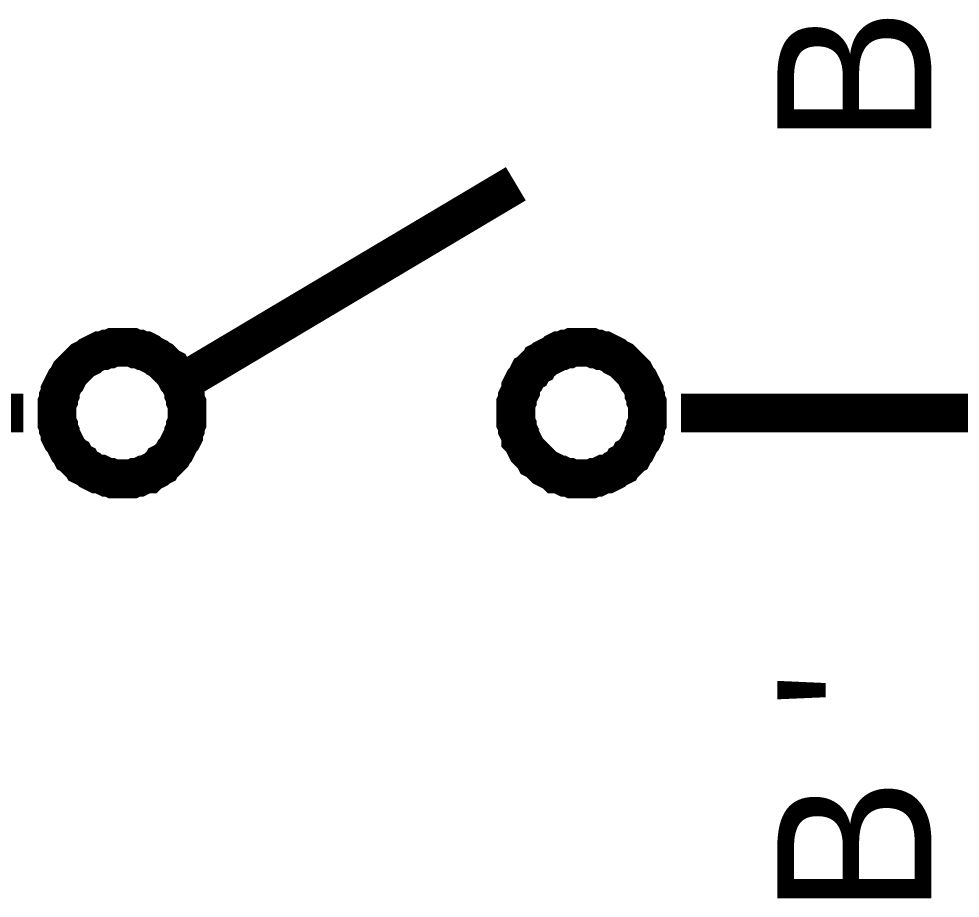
# Model space of a CAD drawing. Header units: inches. Extents: x 0 to 569, y 0 to 432.
# Drawn here: x 360.65 to 367.93, y 128.32 to 135.12 of the extents above; entities that cross this region are included whole.
import ezdxf

# ---------------------------------------------------------------- set-up
doc = ezdxf.new("R2010")
doc.units = ezdxf.units.IN
doc.layers.add('Sheet', color=255, linetype='Continuous')

msp = doc.modelspace()

# ---------------------------------------------------------------- linework, layer by layer
at = {"layer": 'Sheet'}
for points in [[(361.95, 132.333, 0.2997, 0.2997, 0), (364.4925, 133.8461, 0.2997, 0.2997, 0)], [(360.9454, 132.0726, 0.2997, 0.2997, 0), (360.9454, 132.0974, 0.2997, 0.2997, 0), (360.9454, 132.1222, 0.2997, 0.2997, 0), (360.9454, 132.147, 0.2997, 0.2997, 0), (360.9578, 132.1718, 0.2997, 0.2997, 0), (360.9578, 132.1966, 0.2997, 0.2997, 0), (360.9702, 132.2214, 0.2997, 0.2997, 0), (360.9702, 132.2462, 0.2997, 0.2997, 0), (360.9826, 132.271, 0.2997, 0.2997, 0), (360.995, 132.2958, 0.2997, 0.2997, 0), (361.0074, 132.3206, 0.2997, 0.2997, 0), (361.0198, 132.333, 0.2997, 0.2997, 0), (361.0322, 132.3578, 0.2997, 0.2997, 0), (361.0446, 132.3826, 0.2997, 0.2997, 0), (361.057, 132.395, 0.2997, 0.2997, 0), (361.0818, 132.4198, 0.2997, 0.2997, 0), (361.0942, 132.4322, 0.2997, 0.2997, 0), (361.1066, 132.4446, 0.2997, 0.2997, 0), (361.1314, 132.4694, 0.2997, 0.2997, 0), (361.1438, 132.4818, 0.2997, 0.2997, 0), (361.1687, 132.4942, 0.2997, 0.2997, 0), (361.1935, 132.5066, 0.2997, 0.2997, 0), (361.2059, 132.519, 0.2997, 0.2997, 0), (361.2307, 132.5314, 0.2997, 0.2997, 0), (361.2555, 132.5438, 0.2997, 0.2997, 0), (361.2803, 132.5563, 0.2997, 0.2997, 0), (361.3051, 132.5563, 0.2997, 0.2997, 0), (361.3299, 132.5687, 0.2997, 0.2997, 0), (361.3547, 132.5687, 0.2997, 0.2997, 0), (361.3795, 132.5811, 0.2997, 0.2997, 0), (361.4043, 132.5811, 0.2997, 0.2997, 0), (361.4291, 132.5811, 0.2997, 0.2997, 0), (361.4539, 132.5811, 0.2997, 0.2997, 0)], [(361.4539, 132.5811, 0.2997, 0.2997, 0), (361.4539, 132.5811, 0.2997, 0.2997, 0)], [(361.4539, 132.5811, 0.2997, 0.2997, 0), (361.4787, 132.5811, 0.2997, 0.2997, 0), (361.5035, 132.5811, 0.2997, 0.2997, 0), (361.5283, 132.5811, 0.2997, 0.2997, 0), (361.5531, 132.5687, 0.2997, 0.2997, 0), (361.5779, 132.5687, 0.2997, 0.2997, 0), (361.6027, 132.5563, 0.2997, 0.2997, 0), (361.6275, 132.5563, 0.2997, 0.2997, 0), (361.6523, 132.5438, 0.2997, 0.2997, 0), (361.6647, 132.5314, 0.2997, 0.2997, 0), (361.6896, 132.519, 0.2997, 0.2997, 0), (361.7144, 132.5066, 0.2997, 0.2997, 0), (361.7268, 132.4942, 0.2997, 0.2997, 0), (361.7516, 132.4818, 0.2997, 0.2997, 0), (361.764, 132.4694, 0.2997, 0.2997, 0), (361.7888, 132.4446, 0.2997, 0.2997, 0), (361.8012, 132.4322, 0.2997, 0.2997, 0), (361.826, 132.4198, 0.2997, 0.2997, 0), (361.8384, 132.395, 0.2997, 0.2997, 0), (361.8508, 132.3826, 0.2997, 0.2997, 0), (361.8632, 132.3578, 0.2997, 0.2997, 0), (361.8756, 132.333, 0.2997, 0.2997, 0), (361.888, 132.3206, 0.2997, 0.2997, 0), (361.9004, 132.2958, 0.2997, 0.2997, 0), (361.9128, 132.271, 0.2997, 0.2997, 0), (361.9252, 132.2462, 0.2997, 0.2997, 0), (361.9252, 132.2214, 0.2997, 0.2997, 0), (361.9376, 132.1966, 0.2997, 0.2997, 0), (361.9376, 132.1718, 0.2997, 0.2997, 0), (361.95, 132.147, 0.2997, 0.2997, 0), (361.95, 132.1222, 0.2997, 0.2997, 0), (361.95, 132.0974, 0.2997, 0.2997, 0), (361.95, 132.0726, 0.2997, 0.2997, 0)], [(364.4925, 132.0726, 0.2997, 0.2997, 0), (364.4925, 132.0974, 0.2997, 0.2997, 0), (364.4925, 132.1222, 0.2997, 0.2997, 0), (364.4925, 132.147, 0.2997, 0.2997, 0), (364.5049, 132.1718, 0.2997, 0.2997, 0), (364.5049, 132.1966, 0.2997, 0.2997, 0), (364.5173, 132.2214, 0.2997, 0.2997, 0), (364.5297, 132.2462, 0.2997, 0.2997, 0), (364.5297, 132.271, 0.2997, 0.2997, 0), (364.5421, 132.2958, 0.2997, 0.2997, 0), (364.5545, 132.3206, 0.2997, 0.2997, 0), (364.5669, 132.333, 0.2997, 0.2997, 0), (364.5793, 132.3578, 0.2997, 0.2997, 0), (364.5917, 132.3826, 0.2997, 0.2997, 0), (364.6165, 132.395, 0.2997, 0.2997, 0), (364.6289, 132.4198, 0.2997, 0.2997, 0), (364.6413, 132.4322, 0.2997, 0.2997, 0), (364.6661, 132.4446, 0.2997, 0.2997, 0), (364.6785, 132.4694, 0.2997, 0.2997, 0), (364.7033, 132.4818, 0.2997, 0.2997, 0), (364.7157, 132.4942, 0.2997, 0.2997, 0), (364.7405, 132.5066, 0.2997, 0.2997, 0), (364.7653, 132.519, 0.2997, 0.2997, 0), (364.7901, 132.5314, 0.2997, 0.2997, 0), (364.8025, 132.5438, 0.2997, 0.2997, 0), (364.8273, 132.5563, 0.2997, 0.2997, 0), (364.8521, 132.5563, 0.2997, 0.2997, 0), (364.877, 132.5687, 0.2997, 0.2997, 0), (364.9018, 132.5687, 0.2997, 0.2997, 0), (364.9266, 132.5811, 0.2997, 0.2997, 0), (364.9514, 132.5811, 0.2997, 0.2997, 0), (364.9762, 132.5811, 0.2997, 0.2997, 0), (365.001, 132.5811, 0.2997, 0.2997, 0)], [(365.001, 132.5811, 0.2997, 0.2997, 0), (365.001, 132.5811, 0.2997, 0.2997, 0)], [(365.001, 132.5811, 0.2997, 0.2997, 0), (365.0258, 132.5811, 0.2997, 0.2997, 0), (365.0506, 132.5811, 0.2997, 0.2997, 0), (365.0754, 132.5811, 0.2997, 0.2997, 0), (365.1002, 132.5687, 0.2997, 0.2997, 0), (365.125, 132.5687, 0.2997, 0.2997, 0), (365.1498, 132.5563, 0.2997, 0.2997, 0), (365.1746, 132.5563, 0.2997, 0.2997, 0), (365.1994, 132.5438, 0.2997, 0.2997, 0), (365.2242, 132.5314, 0.2997, 0.2997, 0), (365.249, 132.519, 0.2997, 0.2997, 0), (365.2614, 132.5066, 0.2997, 0.2997, 0), (365.2862, 132.4942, 0.2997, 0.2997, 0), (365.311, 132.4818, 0.2997, 0.2997, 0), (365.3234, 132.4694, 0.2997, 0.2997, 0), (365.3482, 132.4446, 0.2997, 0.2997, 0), (365.3606, 132.4322, 0.2997, 0.2997, 0), (365.373, 132.4198, 0.2997, 0.2997, 0), (365.3979, 132.395, 0.2997, 0.2997, 0), (365.4103, 132.3826, 0.2997, 0.2997, 0), (365.4227, 132.3578, 0.2997, 0.2997, 0), (365.4351, 132.333, 0.2997, 0.2997, 0), (365.4475, 132.3206, 0.2997, 0.2997, 0), (365.4599, 132.2958, 0.2997, 0.2997, 0), (365.4723, 132.271, 0.2997, 0.2997, 0), (365.4847, 132.2462, 0.2997, 0.2997, 0), (365.4847, 132.2214, 0.2997, 0.2997, 0), (365.4971, 132.1966, 0.2997, 0.2997, 0), (365.4971, 132.1718, 0.2997, 0.2997, 0), (365.5095, 132.147, 0.2997, 0.2997, 0), (365.5095, 132.1222, 0.2997, 0.2997, 0), (365.5095, 132.0974, 0.2997, 0.2997, 0), (365.5095, 132.0726, 0.2997, 0.2997, 0)], [(358.1425, 132.0726, 0.2997, 0.2997, 0), (360.685, 132.0726, 0.2997, 0.2997, 0)], [(361.4539, 131.5641, 0.2997, 0.2997, 0), (361.4291, 131.5641, 0.2997, 0.2997, 0), (361.4043, 131.5641, 0.2997, 0.2997, 0), (361.3795, 131.5641, 0.2997, 0.2997, 0), (361.3547, 131.5765, 0.2997, 0.2997, 0), (361.3299, 131.5765, 0.2997, 0.2997, 0), (361.3051, 131.5889, 0.2997, 0.2997, 0), (361.2803, 131.6013, 0.2997, 0.2997, 0), (361.2555, 131.6013, 0.2997, 0.2997, 0), (361.2307, 131.6137, 0.2997, 0.2997, 0), (361.2059, 131.6261, 0.2997, 0.2997, 0), (361.1935, 131.6385, 0.2997, 0.2997, 0), (361.1687, 131.6509, 0.2997, 0.2997, 0), (361.1438, 131.6633, 0.2997, 0.2997, 0), (361.1314, 131.6881, 0.2997, 0.2997, 0), (361.1066, 131.7005, 0.2997, 0.2997, 0), (361.0942, 131.7129, 0.2997, 0.2997, 0), (361.0818, 131.7377, 0.2997, 0.2997, 0), (361.057, 131.7501, 0.2997, 0.2997, 0), (361.0446, 131.7749, 0.2997, 0.2997, 0), (361.0322, 131.7873, 0.2997, 0.2997, 0), (361.0198, 131.8121, 0.2997, 0.2997, 0), (361.0074, 131.8369, 0.2997, 0.2997, 0), (360.995, 131.8617, 0.2997, 0.2997, 0), (360.9826, 131.8741, 0.2997, 0.2997, 0), (360.9702, 131.8989, 0.2997, 0.2997, 0), (360.9702, 131.9237, 0.2997, 0.2997, 0), (360.9578, 131.9485, 0.2997, 0.2997, 0), (360.9578, 131.9733, 0.2997, 0.2997, 0), (360.9454, 131.9981, 0.2997, 0.2997, 0), (360.9454, 132.0229, 0.2997, 0.2997, 0), (360.9454, 132.0478, 0.2997, 0.2997, 0), (360.9454, 132.0726, 0.2997, 0.2997, 0)], [(360.9454, 132.0726, 0.2997, 0.2997, 0), (360.9454, 132.0726, 0.2997, 0.2997, 0)], [(361.95, 132.0726, 0.2997, 0.2997, 0), (361.95, 132.0478, 0.2997, 0.2997, 0), (361.95, 132.0229, 0.2997, 0.2997, 0), (361.95, 131.9981, 0.2997, 0.2997, 0), (361.9376, 131.9733, 0.2997, 0.2997, 0), (361.9376, 131.9485, 0.2997, 0.2997, 0), (361.9252, 131.9237, 0.2997, 0.2997, 0), (361.9252, 131.8989, 0.2997, 0.2997, 0), (361.9128, 131.8741, 0.2997, 0.2997, 0), (361.9004, 131.8617, 0.2997, 0.2997, 0), (361.888, 131.8369, 0.2997, 0.2997, 0), (361.8756, 131.8121, 0.2997, 0.2997, 0), (361.8632, 131.7873, 0.2997, 0.2997, 0), (361.8508, 131.7749, 0.2997, 0.2997, 0), (361.8384, 131.7501, 0.2997, 0.2997, 0), (361.826, 131.7377, 0.2997, 0.2997, 0), (361.8012, 131.7129, 0.2997, 0.2997, 0), (361.7888, 131.7005, 0.2997, 0.2997, 0), (361.764, 131.6881, 0.2997, 0.2997, 0), (361.7516, 131.6633, 0.2997, 0.2997, 0), (361.7268, 131.6509, 0.2997, 0.2997, 0), (361.7144, 131.6385, 0.2997, 0.2997, 0), (361.6896, 131.6261, 0.2997, 0.2997, 0), (361.6647, 131.6137, 0.2997, 0.2997, 0), (361.6523, 131.6013, 0.2997, 0.2997, 0), (361.6275, 131.6013, 0.2997, 0.2997, 0), (361.6027, 131.5889, 0.2997, 0.2997, 0), (361.5779, 131.5765, 0.2997, 0.2997, 0), (361.5531, 131.5765, 0.2997, 0.2997, 0), (361.5283, 131.5641, 0.2997, 0.2997, 0), (361.5035, 131.5641, 0.2997, 0.2997, 0), (361.4787, 131.5641, 0.2997, 0.2997, 0), (361.4539, 131.5641, 0.2997, 0.2997, 0)], [(361.95, 132.0726, 0.2997, 0.2997, 0), (361.95, 132.0726, 0.2997, 0.2997, 0), (361.95, 132.0726, 0.2997, 0.2997, 0), (361.95, 132.0726, 0.2997, 0.2997, 0), (361.95, 132.0726, 0.2997, 0.2997, 0), (361.95, 132.0726, 0.2997, 0.2997, 0), (361.95, 132.0726, 0.2997, 0.2997, 0), (361.95, 132.0726, 0.2997, 0.2997, 0), (361.95, 132.0726, 0.2997, 0.2997, 0), (361.95, 132.0726, 0.2997, 0.2997, 0), (361.95, 132.0726, 0.2997, 0.2997, 0), (361.95, 132.0726, 0.2997, 0.2997, 0), (361.95, 132.0726, 0.2997, 0.2997, 0), (361.95, 132.0726, 0.2997, 0.2997, 0), (361.95, 132.0726, 0.2997, 0.2997, 0), (361.95, 132.0726, 0.2997, 0.2997, 0), (361.95, 132.0726, 0.2997, 0.2997, 0), (361.95, 132.0726, 0.2997, 0.2997, 0), (361.95, 132.0726, 0.2997, 0.2997, 0), (361.95, 132.0726, 0.2997, 0.2997, 0), (361.95, 132.0726, 0.2997, 0.2997, 0), (361.95, 132.0726, 0.2997, 0.2997, 0), (361.95, 132.0726, 0.2997, 0.2997, 0), (361.95, 132.0726, 0.2997, 0.2997, 0), (361.95, 132.0726, 0.2997, 0.2997, 0), (361.95, 132.0726, 0.2997, 0.2997, 0), (361.95, 132.0726, 0.2997, 0.2997, 0), (361.95, 132.0726, 0.2997, 0.2997, 0), (361.95, 132.0726, 0.2997, 0.2997, 0), (361.95, 132.0726, 0.2997, 0.2997, 0), (361.95, 132.0726, 0.2997, 0.2997, 0), (361.95, 132.0726, 0.2997, 0.2997, 0), (361.95, 132.0726, 0.2997, 0.2997, 0)], [(361.95, 132.0726, 0.2997, 0.2997, 0), (361.95, 132.0726, 0.2997, 0.2997, 0)], [(365.001, 131.5641, 0.2997, 0.2997, 0), (364.9762, 131.5641, 0.2997, 0.2997, 0), (364.9514, 131.5641, 0.2997, 0.2997, 0), (364.9266, 131.5641, 0.2997, 0.2997, 0), (364.9018, 131.5765, 0.2997, 0.2997, 0), (364.877, 131.5765, 0.2997, 0.2997, 0), (364.8521, 131.5889, 0.2997, 0.2997, 0), (364.8273, 131.6013, 0.2997, 0.2997, 0), (364.8025, 131.6013, 0.2997, 0.2997, 0), (364.7901, 131.6137, 0.2997, 0.2997, 0), (364.7653, 131.6261, 0.2997, 0.2997, 0), (364.7405, 131.6385, 0.2997, 0.2997, 0), (364.7157, 131.6509, 0.2997, 0.2997, 0), (364.7033, 131.6633, 0.2997, 0.2997, 0), (364.6785, 131.6881, 0.2997, 0.2997, 0), (364.6661, 131.7005, 0.2997, 0.2997, 0), (364.6413, 131.7129, 0.2997, 0.2997, 0), (364.6289, 131.7377, 0.2997, 0.2997, 0), (364.6165, 131.7501, 0.2997, 0.2997, 0), (364.5917, 131.7749, 0.2997, 0.2997, 0), (364.5793, 131.7873, 0.2997, 0.2997, 0), (364.5669, 131.8121, 0.2997, 0.2997, 0), (364.5545, 131.8369, 0.2997, 0.2997, 0), (364.5421, 131.8617, 0.2997, 0.2997, 0), (364.5297, 131.8741, 0.2997, 0.2997, 0), (364.5297, 131.8989, 0.2997, 0.2997, 0), (364.5173, 131.9237, 0.2997, 0.2997, 0), (364.5049, 131.9485, 0.2997, 0.2997, 0), (364.5049, 131.9733, 0.2997, 0.2997, 0), (364.4925, 131.9981, 0.2997, 0.2997, 0), (364.4925, 132.0229, 0.2997, 0.2997, 0), (364.4925, 132.0478, 0.2997, 0.2997, 0), (364.4925, 132.0726, 0.2997, 0.2997, 0)], [(364.4925, 132.0726, 0.2997, 0.2997, 0), (364.4925, 132.0726, 0.2997, 0.2997, 0)], [(365.5095, 132.0726, 0.2997, 0.2997, 0), (365.5095, 132.0478, 0.2997, 0.2997, 0), (365.5095, 132.0229, 0.2997, 0.2997, 0), (365.5095, 131.9981, 0.2997, 0.2997, 0), (365.4971, 131.9733, 0.2997, 0.2997, 0), (365.4971, 131.9485, 0.2997, 0.2997, 0), (365.4847, 131.9237, 0.2997, 0.2997, 0), (365.4847, 131.8989, 0.2997, 0.2997, 0), (365.4723, 131.8741, 0.2997, 0.2997, 0), (365.4599, 131.8617, 0.2997, 0.2997, 0), (365.4475, 131.8369, 0.2997, 0.2997, 0), (365.4351, 131.8121, 0.2997, 0.2997, 0), (365.4227, 131.7873, 0.2997, 0.2997, 0), (365.4103, 131.7749, 0.2997, 0.2997, 0), (365.3979, 131.7501, 0.2997, 0.2997, 0), (365.373, 131.7377, 0.2997, 0.2997, 0), (365.3606, 131.7129, 0.2997, 0.2997, 0), (365.3482, 131.7005, 0.2997, 0.2997, 0), (365.3234, 131.6881, 0.2997, 0.2997, 0), (365.311, 131.6633, 0.2997, 0.2997, 0), (365.2862, 131.6509, 0.2997, 0.2997, 0), (365.2614, 131.6385, 0.2997, 0.2997, 0), (365.249, 131.6261, 0.2997, 0.2997, 0), (365.2242, 131.6137, 0.2997, 0.2997, 0), (365.1994, 131.6013, 0.2997, 0.2997, 0), (365.1746, 131.6013, 0.2997, 0.2997, 0), (365.1498, 131.5889, 0.2997, 0.2997, 0), (365.125, 131.5765, 0.2997, 0.2997, 0), (365.1002, 131.5765, 0.2997, 0.2997, 0), (365.0754, 131.5641, 0.2997, 0.2997, 0), (365.0506, 131.5641, 0.2997, 0.2997, 0), (365.0258, 131.5641, 0.2997, 0.2997, 0), (365.001, 131.5641, 0.2997, 0.2997, 0)], [(365.5095, 132.0726, 0.2997, 0.2997, 0), (365.5095, 132.0726, 0.2997, 0.2997, 0), (365.5095, 132.0726, 0.2997, 0.2997, 0), (365.5095, 132.0726, 0.2997, 0.2997, 0), (365.5095, 132.0726, 0.2997, 0.2997, 0), (365.5095, 132.0726, 0.2997, 0.2997, 0), (365.5095, 132.0726, 0.2997, 0.2997, 0), (365.5095, 132.0726, 0.2997, 0.2997, 0), (365.5095, 132.0726, 0.2997, 0.2997, 0), (365.5095, 132.0726, 0.2997, 0.2997, 0), (365.5095, 132.0726, 0.2997, 0.2997, 0), (365.5095, 132.0726, 0.2997, 0.2997, 0), (365.5095, 132.0726, 0.2997, 0.2997, 0), (365.5095, 132.0726, 0.2997, 0.2997, 0), (365.5095, 132.0726, 0.2997, 0.2997, 0), (365.5095, 132.0726, 0.2997, 0.2997, 0), (365.5095, 132.0726, 0.2997, 0.2997, 0), (365.5095, 132.0726, 0.2997, 0.2997, 0), (365.5095, 132.0726, 0.2997, 0.2997, 0), (365.5095, 132.0726, 0.2997, 0.2997, 0), (365.5095, 132.0726, 0.2997, 0.2997, 0), (365.5095, 132.0726, 0.2997, 0.2997, 0), (365.5095, 132.0726, 0.2997, 0.2997, 0), (365.5095, 132.0726, 0.2997, 0.2997, 0), (365.5095, 132.0726, 0.2997, 0.2997, 0), (365.5095, 132.0726, 0.2997, 0.2997, 0), (365.5095, 132.0726, 0.2997, 0.2997, 0), (365.5095, 132.0726, 0.2997, 0.2997, 0), (365.5095, 132.0726, 0.2997, 0.2997, 0), (365.5095, 132.0726, 0.2997, 0.2997, 0), (365.5095, 132.0726, 0.2997, 0.2997, 0), (365.5095, 132.0726, 0.2997, 0.2997, 0), (365.5095, 132.0726, 0.2997, 0.2997, 0)], [(365.5095, 132.0726, 0.2997, 0.2997, 0), (365.5095, 132.0726, 0.2997, 0.2997, 0)], [(368.3, 132.0726, 0.2997, 0.2997, 0), (365.7699, 132.0726, 0.2997, 0.2997, 0)]]:
    msp.add_lwpolyline(points, format="xyseb", dxfattribs=at)

# ---------------------------------------------------------------- texts
for s, p in [('B', (367.7047, 134.1438)), ("'", (367.7047, 129.7781)), ('B', (367.7047, 128.1906))]:
    msp.add_text(s, height=1.1906, rotation=90, dxfattribs=at).set_placement(p)

doc.saveas('drawing.dxf')
